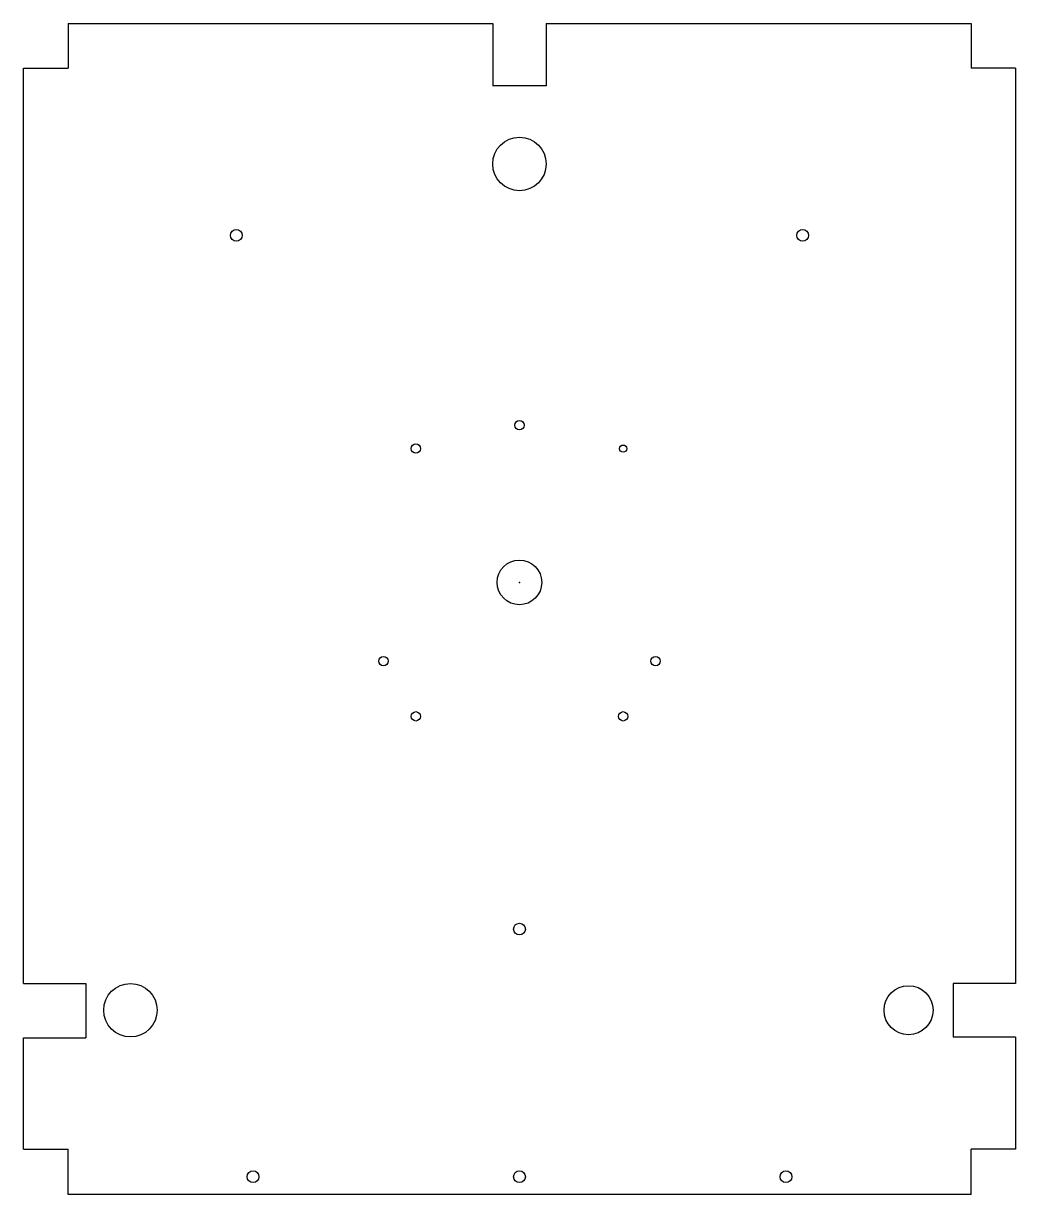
# Model space of a CAD drawing. Header units: inches. Extents: x -2.2 to 15.3, y -28.4 to -7.7.
import ezdxf

# ---------------------------------------------------------------- set-up
doc = ezdxf.new("R2010")
doc.units = ezdxf.units.IN
doc.header["$MEASUREMENT"] = 0
doc.header["$PDSIZE"] = -1

msp = doc.modelspace()

# ---------------------------------------------------------------- linework, layer by layer
at = {"color": 7, "linetype": 'Continuous'}
for p, q in [((-1.391, -7.718), (-1.391, -8.505)), ((-1.391, -7.718), (6.109, -7.718)), ((-1.391, -7.718), (6.109, -7.718)), ((6.109, -7.718), (6.109, -8.82)), ((7.054, -7.718), (7.054, -8.82)), ((7.054, -7.718), (14.554, -7.718)), ((7.054, -7.718), (14.554, -7.718)), ((14.554, -7.718), (14.554, -8.505)), ((-2.178, -8.505), (-1.391, -8.505)), ((-2.178, -24.662), (-2.178, -8.505)), ((15.341, -8.505), (14.554, -8.505)), ((15.341, -8.505), (15.341, -24.662)), ((7.054, -8.82), (6.109, -8.82)), ((-2.178, -24.662), (-1.076, -24.662)), ((-1.076, -24.662), (-1.076, -25.622)), ((15.341, -24.662), (14.239, -24.662)), ((14.239, -24.662), (14.239, -25.607)), ((-2.178, -25.622), (-1.076, -25.622)), ((-2.178, -27.588), (-2.178, -25.622)), ((15.341, -25.607), (14.239, -25.607)), ((15.341, -25.607), (15.341, -27.588)), ((15.341, -25.607), (15.341, -27.588)), ((-2.178, -27.588), (-1.391, -27.588)), ((-1.391, -28.387), (-1.391, -27.588)), ((15.341, -27.588), (14.554, -27.588)), ((14.554, -28.387), (14.554, -27.588)), ((14.554, -28.387), (-1.391, -28.387))]:
    msp.add_line(p, q, dxfattribs=at)
for centre, radius in [((6.581, -10.198), 0.472), ((1.581, -11.458), 0.104), ((11.581, -11.458), 0.104), ((6.581, -14.809), 0.0827), ((4.751, -15.222), 0.0827), ((8.412, -15.222), 0.063), ((6.581, -17.584), 0.394), ((4.178, -18.972), 0.0827), ((8.985, -18.972), 0.0827), ((4.751, -19.947), 0.0827), ((8.412, -19.947), 0.0827), ((6.581, -23.702), 0.104), ((-0.289, -25.134), 0.472), ((13.452, -25.134), 0.433), ((1.877, -28.072), 0.104), ((6.581, -28.072), 0.104), ((11.286, -28.072), 0.104)]:
    msp.add_circle(centre, radius, dxfattribs=at)
msp.add_point((6.581, -17.584), dxfattribs=at)

doc.saveas('drawing.dxf')
